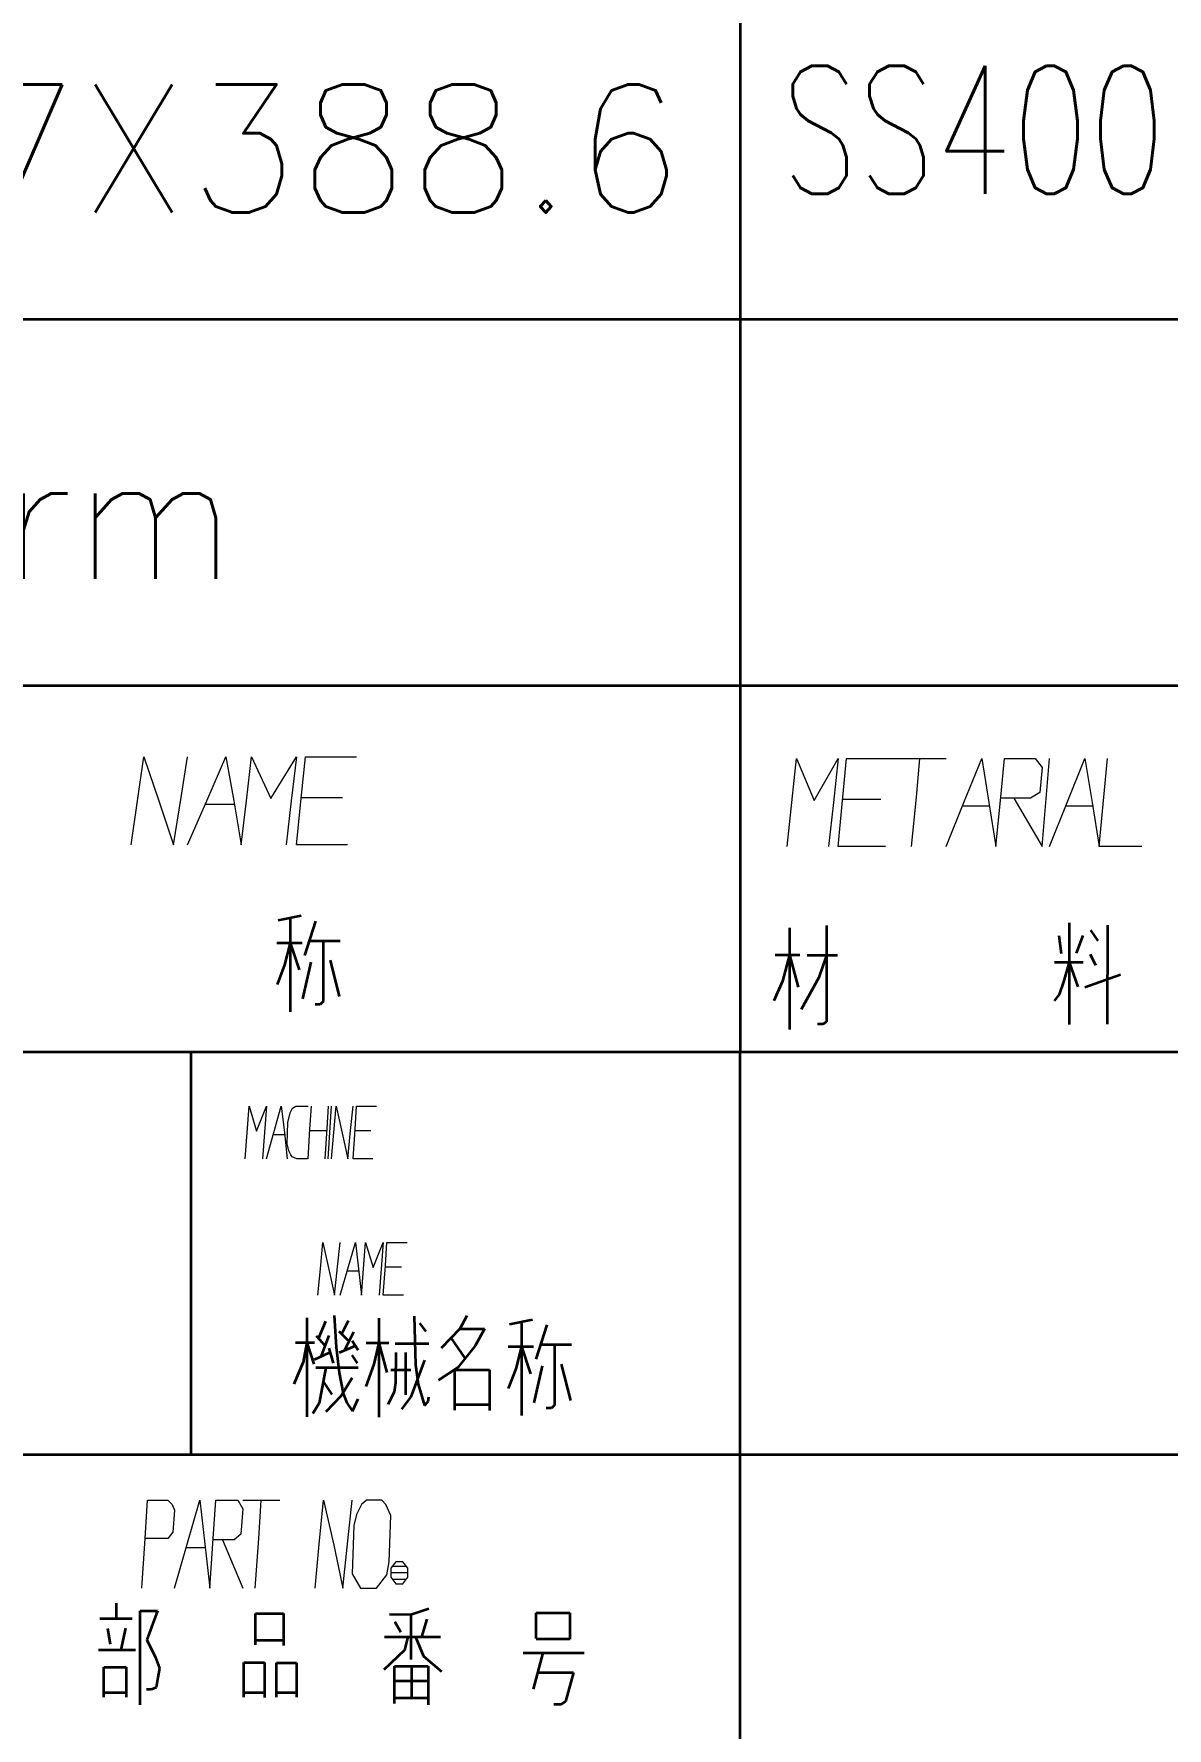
# Model space of a CAD drawing. Header units: millimetres. Extents: x 1333 to 104182, y -62616 to -5704.
# Drawn here: x 49605.04 to 49635.97, y -62470.74 to -62424.49 of the extents above; entities that cross this region are included whole.
import ezdxf
from ezdxf.enums import TextEntityAlignment as Align

# ---------------------------------------------------------------- set-up
doc = ezdxf.new("R2010")
doc.units = ezdxf.units.MM
doc.header["$LTSCALE"] = 0.5
doc.layers.add('08', color=1, linetype='Continuous')
doc.layers.add('SHM_LABEL', color=40, linetype='Continuous')
doc.styles.get("Standard").update_dxf_attribs({"font": 'simplex.shx'})

# ---------------------------------------------------------------- blocks, each defined once
blk = doc.blocks.new('999')
at = {"color": 7, "lineweight": 35, "ltscale": 0.25}
for p, q in [((75654.98, -11301.12), (75654.98, -11391.12)), ((75654.98, -11391.12), (75654.98, -11421.12)), ((75654.98, -11421.12), (75654.98, -11451.12)), ((75654.98, -11421.12), (75654.98, -11451.12))]:
    blk.add_line(p, q, dxfattribs=at)
at = {"color": 7, "lineweight": 35}
for p, q in [((75894.98, -11391.12), (75474.98, -11391.12)), ((75894.98, -11421.12), (75474.98, -11421.12)), ((75894.98, -11421.12), (75474.98, -11421.12)), ((75894.98, -11421.12), (75474.98, -11421.12)), ((75894.98, -11451.12), (75474.98, -11451.12)), ((75894.98, -11451.12), (75474.98, -11451.12)), ((75894.98, -11451.12), (75474.98, -11451.12)), ((75894.98, -11451.12), (75474.98, -11451.12)), ((75654.98, -11529.12), (75654.98, -11451.12)), ((75849.98, -11484.12), (75474.98, -11484.12))]:
    blk.add_line(p, q, dxfattribs=at)
at = {"color": 7, "lineweight": 35, "ltscale": 0.015902}
for p, q in [((75619.01, -11439.97), (75617.14, -11440.36)), ((75619.01, -11439.97), (75617.14, -11440.36)), ((75637.95, -11473.04), (75636.08, -11473.43))]:
    blk.add_line(p, q, dxfattribs=at)
at = {"color": 7, "lineweight": 35, "ltscale": 0.063974}
blk.add_line((75618.12, -11440.15), (75618.12, -11447.83), dxfattribs=at)
blk.add_line((75618.12, -11440.15), (75618.12, -11447.83), dxfattribs=at)
at = {"color": 7, "lineweight": 35, "ltscale": 0.024588}
for p, q in [((75620.2, -11440.4), (75619.29, -11443.21)), ((75620.2, -11440.4), (75619.29, -11443.21)), ((75639.13, -11473.47), (75638.23, -11476.28))]:
    blk.add_line(p, q, dxfattribs=at)
at = {"color": 7, "lineweight": 35, "ltscale": 0.069342}
blk.add_line((75659.01, -11440.96), (75659.01, -11449.28), dxfattribs=at)
blk.add_line((75659.01, -11440.96), (75659.01, -11449.28), dxfattribs=at)
at = {"color": 7, "lineweight": 35, "ltscale": 0.06571}
blk.add_line((75662.05, -11440.77), (75662.05, -11448.65), dxfattribs=at)
blk.add_line((75662.05, -11440.77), (75662.05, -11448.65), dxfattribs=at)
at = {"color": 7, "lineweight": 35, "ltscale": 0.069489}
blk.add_line((75681.92, -11440.54), (75681.92, -11448.88), dxfattribs=at)
blk.add_line((75681.92, -11440.54), (75681.92, -11448.88), dxfattribs=at)
at = {"color": 7, "lineweight": 35, "ltscale": 0.008663}
blk.add_line((75683.66, -11441.15), (75684.25, -11442.01), dxfattribs=at)
blk.add_line((75683.66, -11441.15), (75684.25, -11442.01), dxfattribs=at)
at = {"color": 7, "lineweight": 35, "ltscale": 0.067746}
blk.add_line((75685.05, -11440.72), (75685.03, -11448.85), dxfattribs=at)
blk.add_line((75685.05, -11440.72), (75685.03, -11448.85), dxfattribs=at)
at = {"color": 7, "lineweight": 35, "ltscale": 0.01731}
blk.add_line((75617.03, -11442.17), (75619.11, -11442.17), dxfattribs=at)
blk.add_line((75617.03, -11442.17), (75619.11, -11442.17), dxfattribs=at)
at = {"color": 7, "lineweight": 35, "ltscale": 0.015609}
for p, q in [((75618.12, -11442.17), (75617.66, -11443.99)), ((75618.12, -11442.17), (75617.66, -11443.99)), ((75637.06, -11475.25), (75636.6, -11477.06))]:
    blk.add_line(p, q, dxfattribs=at)
at = {"color": 7, "lineweight": 35, "ltscale": 0.019512}
blk.add_line((75618.12, -11442.17), (75618.86, -11444.4), dxfattribs=at)
blk.add_line((75618.12, -11442.17), (75618.86, -11444.4), dxfattribs=at)
at = {"color": 7, "lineweight": 35, "ltscale": 0.021167}
for p, q in [((75619.68, -11442.01), (75622.22, -11442.01)), ((75619.68, -11442.01), (75622.22, -11442.01)), ((75638.61, -11475.08), (75641.15, -11475.08))]:
    blk.add_line(p, q, dxfattribs=at)
at = {"color": 7, "lineweight": 35, "ltscale": 0.041415}
for p, q in [((75620.82, -11442.01), (75620.82, -11446.98)), ((75620.82, -11442.01), (75620.82, -11446.98)), ((75639.76, -11475.08), (75639.76, -11480.05))]:
    blk.add_line(p, q, dxfattribs=at)
at = {"color": 7, "lineweight": 35, "ltscale": 0.012191}
blk.add_line((75681.05, -11441.59), (75681.25, -11443.04), dxfattribs=at)
blk.add_line((75681.05, -11441.59), (75681.25, -11443.04), dxfattribs=at)
at = {"color": 7, "lineweight": 35, "ltscale": 0.012873}
blk.add_line((75683.03, -11441.57), (75682.49, -11443.02), dxfattribs=at)
blk.add_line((75683.03, -11441.57), (75682.49, -11443.02), dxfattribs=at)
at = {"color": 7, "lineweight": 35, "ltscale": 0.014329}
for p, q in [((75617.66, -11443.99), (75617.04, -11445.6)), ((75617.66, -11443.99), (75617.04, -11445.6)), ((75636.6, -11477.06), (75635.98, -11478.67))]:
    blk.add_line(p, q, dxfattribs=at)
at = {"color": 7, "lineweight": 35, "ltscale": 0.025806}
blk.add_line((75619.82, -11443.75), (75619.12, -11446.77), dxfattribs=at)
blk.add_line((75619.82, -11443.75), (75619.12, -11446.77), dxfattribs=at)
at = {"color": 7, "lineweight": 35, "ltscale": 0.025432}
for p, q in [((75621.38, -11443.61), (75622.12, -11446.57)), ((75621.38, -11443.61), (75622.12, -11446.57)), ((75640.32, -11476.69), (75641.06, -11479.65))]:
    blk.add_line(p, q, dxfattribs=at)
at = {"color": 7, "lineweight": 35, "ltscale": 0.016968}
blk.add_line((75657.82, -11443.15), (75659.86, -11443.15), dxfattribs=at)
blk.add_line((75657.82, -11443.15), (75659.86, -11443.15), dxfattribs=at)
at = {"color": 7, "lineweight": 35, "ltscale": 0.018792}
blk.add_line((75659.01, -11443.15), (75658.42, -11445.32), dxfattribs=at)
blk.add_line((75659.01, -11443.15), (75658.42, -11445.32), dxfattribs=at)
at = {"color": 7, "lineweight": 35, "ltscale": 0.022987}
blk.add_line((75659.01, -11443.15), (75659.72, -11445.81), dxfattribs=at)
blk.add_line((75659.01, -11443.15), (75659.72, -11445.81), dxfattribs=at)
at = {"color": 7, "lineweight": 35, "ltscale": 0.02074}
blk.add_line((75660.45, -11443.18), (75662.94, -11443.18), dxfattribs=at)
blk.add_line((75660.45, -11443.18), (75662.94, -11443.18), dxfattribs=at)
at = {"color": 7, "lineweight": 35, "ltscale": 0.016182}
blk.add_line((75662.05, -11443.18), (75661.41, -11445.01), dxfattribs=at)
blk.add_line((75662.05, -11443.18), (75661.41, -11445.01), dxfattribs=at)
at = {"color": 7, "lineweight": 35, "ltscale": 0.01958}
blk.add_line((75680.7, -11443.77), (75683.05, -11443.77), dxfattribs=at)
blk.add_line((75680.7, -11443.77), (75683.05, -11443.77), dxfattribs=at)
at = {"color": 7, "lineweight": 35, "ltscale": 0.013935}
blk.add_line((75681.92, -11443.77), (75681.44, -11445.38), dxfattribs=at)
blk.add_line((75681.92, -11443.77), (75681.44, -11445.38), dxfattribs=at)
at = {"color": 7, "lineweight": 35, "ltscale": 0.01783}
blk.add_line((75681.92, -11443.77), (75682.61, -11445.79), dxfattribs=at)
blk.add_line((75681.92, -11443.77), (75682.61, -11445.79), dxfattribs=at)
at = {"color": 7, "lineweight": 35, "ltscale": 0.008252}
blk.add_line((75683.64, -11443.12), (75684.07, -11444.01), dxfattribs=at)
blk.add_line((75683.64, -11443.12), (75684.07, -11444.01), dxfattribs=at)
at = {"color": 7, "lineweight": 35, "ltscale": 0.014579}
blk.add_line((75658.42, -11445.32), (75657.72, -11446.93), dxfattribs=at)
blk.add_line((75658.42, -11445.32), (75657.72, -11446.93), dxfattribs=at)
at = {"color": 7, "lineweight": 35, "ltscale": 0.024906}
blk.add_line((75661.41, -11445.01), (75659.97, -11447.63), dxfattribs=at)
blk.add_line((75661.41, -11445.01), (75659.97, -11447.63), dxfattribs=at)
at = {"color": 7, "lineweight": 35, "ltscale": 0.009193}
blk.add_line((75681.44, -11445.38), (75681.1, -11446.42), dxfattribs=at)
blk.add_line((75681.44, -11445.38), (75681.1, -11446.42), dxfattribs=at)
at = {"color": 7, "lineweight": 35, "ltscale": 0.025879}
blk.add_line((75683.19, -11445.81), (75686.11, -11444.76), dxfattribs=at)
blk.add_line((75683.19, -11445.81), (75686.11, -11444.76), dxfattribs=at)
at = {"color": 7, "lineweight": 35, "ltscale": 0.005467}
blk.add_line((75681.1, -11446.42), (75680.68, -11446.93), dxfattribs=at)
blk.add_line((75681.1, -11446.42), (75680.68, -11446.93), dxfattribs=at)
at = {"color": 7, "lineweight": 35, "ltscale": 0.003491}
blk.add_line((75620.57, -11447.23), (75620.15, -11447.23), dxfattribs=at)
blk.add_line((75620.57, -11447.23), (75620.15, -11447.23), dxfattribs=at)
at = {"color": 7, "lineweight": 35, "ltscale": 0.002954}
blk.add_line((75620.82, -11446.98), (75620.57, -11447.23), dxfattribs=at)
blk.add_line((75620.82, -11446.98), (75620.57, -11447.23), dxfattribs=at)
at = {"color": 7, "lineweight": 35, "ltscale": 0.003687}
blk.add_line((75661.73, -11448.84), (75661.29, -11448.84), dxfattribs=at)
blk.add_line((75661.73, -11448.84), (75661.29, -11448.84), dxfattribs=at)
at = {"color": 7, "lineweight": 35, "ltscale": 0.003115}
blk.add_line((75662.05, -11448.65), (75661.73, -11448.84), dxfattribs=at)
blk.add_line((75662.05, -11448.65), (75661.73, -11448.84), dxfattribs=at)
at = {"color": 7, "lineweight": 35, "ltscale": 0.275}
blk.add_line((75609.98, -11451.12), (75609.98, -11484.12), dxfattribs=at)
at = {"color": 7, "lineweight": 35, "ltscale": 0.067471}
blk.add_line((75619.47, -11472.89), (75619.47, -11480.99), dxfattribs=at)
at = {"color": 7, "lineweight": 35, "ltscale": 0.021664}
blk.add_line((75621.73, -11472.71), (75621.87, -11475.3), dxfattribs=at)
at = {"color": 7, "lineweight": 35, "ltscale": 0.009567}
blk.add_line((75622.86, -11473.13), (75622.35, -11474.16), dxfattribs=at)
at = {"color": 7, "lineweight": 35, "ltscale": 0.067654}
blk.add_line((75625.37, -11472.91), (75625.37, -11481.03), dxfattribs=at)
at = {"color": 7, "lineweight": 35, "ltscale": 0.0331}
blk.add_line((75628.26, -11472.76), (75628.38, -11476.73), dxfattribs=at)
at = {"color": 7, "lineweight": 35, "ltscale": 0.010047}
blk.add_line((75632.59, -11472.72), (75632.02, -11473.79), dxfattribs=at)
at = {"color": 7, "lineweight": 35, "ltscale": 0.009157}
blk.add_line((75620.24, -11474.35), (75620.97, -11475.18), dxfattribs=at)
at = {"color": 7, "lineweight": 35, "ltscale": 0.012407}
blk.add_line((75621.01, -11473.19), (75620.43, -11474.56), dxfattribs=at)
at = {"color": 7, "lineweight": 35, "ltscale": 0.016009}
blk.add_line((75621.28, -11474.34), (75620.61, -11476.14), dxfattribs=at)
at = {"color": 7, "lineweight": 35, "ltscale": 0.008649}
blk.add_line((75622.09, -11473.98), (75622.83, -11474.71), dxfattribs=at)
at = {"color": 7, "lineweight": 35, "ltscale": 0.014328}
blk.add_line((75623.3, -11474.05), (75622.53, -11475.59), dxfattribs=at)
at = {"color": 7, "lineweight": 35, "ltscale": 0.007029}
blk.add_line((75628.71, -11473.32), (75629.22, -11474), dxfattribs=at)
at = {"color": 7, "lineweight": 35, "ltscale": 0.018414}
blk.add_line((75632.02, -11473.79), (75630.47, -11475.36), dxfattribs=at)
at = {"color": 7, "lineweight": 35, "ltscale": 0.016928}
blk.add_line((75632.44, -11476.2), (75631.3, -11474.52), dxfattribs=at)
at = {"color": 7, "lineweight": 35, "ltscale": 0.016833}
blk.add_line((75632.02, -11473.79), (75634.04, -11473.79), dxfattribs=at)
at = {"color": 7, "lineweight": 35, "ltscale": 0.013329}
blk.add_line((75634.04, -11473.79), (75633.26, -11475.18), dxfattribs=at)
at = {"color": 7, "lineweight": 35, "ltscale": 0.063971}
blk.add_line((75637.06, -11473.23), (75637.06, -11480.9), dxfattribs=at)
at = {"color": 7, "lineweight": 35, "ltscale": 0.013098}
blk.add_line((75618.54, -11474.92), (75620.12, -11474.92), dxfattribs=at)
at = {"color": 7, "lineweight": 35, "ltscale": 0.013547}
blk.add_line((75619.47, -11474.92), (75619.17, -11476.52), dxfattribs=at)
at = {"color": 7, "lineweight": 35, "ltscale": 0.015528}
blk.add_line((75619.47, -11474.92), (75620.05, -11476.69), dxfattribs=at)
at = {"color": 7, "lineweight": 35, "ltscale": 0.011299}
blk.add_line((75620.12, -11476.3), (75621.35, -11475.74), dxfattribs=at)
at = {"color": 7, "lineweight": 35, "ltscale": 0.010788}
blk.add_line((75621.27, -11475.36), (75621.65, -11476.59), dxfattribs=at)
at = {"color": 7, "lineweight": 35, "ltscale": 0.017424}
blk.add_line((75621.87, -11475.3), (75622.13, -11477.38), dxfattribs=at)
at = {"color": 7, "lineweight": 35, "ltscale": 0.011622}
blk.add_line((75622.16, -11475.74), (75623.44, -11475.18), dxfattribs=at)
at = {"color": 7, "lineweight": 35, "ltscale": 0.007707}
blk.add_line((75623.2, -11474.77), (75623.69, -11475.55), dxfattribs=at)
at = {"color": 7, "lineweight": 35, "ltscale": 0.01554}
blk.add_line((75624.33, -11474.94), (75626.19, -11474.94), dxfattribs=at)
at = {"color": 7, "lineweight": 35, "ltscale": 0.01491}
blk.add_line((75625.37, -11474.94), (75624.97, -11476.69), dxfattribs=at)
at = {"color": 7, "lineweight": 35, "ltscale": 0.020909}
blk.add_line((75625.37, -11474.94), (75626.04, -11477.36), dxfattribs=at)
at = {"color": 7, "lineweight": 35, "ltscale": 0.022961}
blk.add_line((75626.72, -11475), (75629.48, -11475), dxfattribs=at)
at = {"color": 7, "lineweight": 35, "ltscale": 0.020491}
blk.add_line((75626.77, -11475.74), (75626.74, -11478.2), dxfattribs=at)
at = {"color": 7, "lineweight": 35, "ltscale": 0.028964}
blk.add_line((75627.56, -11475.73), (75627.56, -11479.2), dxfattribs=at)
at = {"color": 7, "lineweight": 35, "ltscale": 0.018948}
blk.add_line((75633.26, -11475.18), (75631.84, -11476.96), dxfattribs=at)
at = {"color": 7, "lineweight": 35, "ltscale": 0.017297}
blk.add_line((75635.97, -11475.25), (75638.05, -11475.25), dxfattribs=at)
at = {"color": 7, "lineweight": 35, "ltscale": 0.019508}
blk.add_line((75637.06, -11475.25), (75637.8, -11477.47), dxfattribs=at)
at = {"color": 7, "lineweight": 35, "ltscale": 0.016204}
blk.add_line((75619.17, -11476.52), (75618.41, -11478.31), dxfattribs=at)
at = {"color": 7, "lineweight": 35, "ltscale": 0.028894}
blk.add_line((75620.23, -11476.95), (75623.69, -11476.95), dxfattribs=at)
at = {"color": 7, "lineweight": 35, "ltscale": 0.024939}
blk.add_line((75621.05, -11476.95), (75620.49, -11479.89), dxfattribs=at)
at = {"color": 7, "lineweight": 35, "ltscale": 0.006406}
blk.add_line((75623.16, -11475.96), (75623.6, -11476.59), dxfattribs=at)
at = {"color": 7, "lineweight": 35, "ltscale": 0.016223}
blk.add_line((75624.97, -11476.69), (75624.3, -11478.52), dxfattribs=at)
at = {"color": 7, "lineweight": 35, "ltscale": 0.013708}
blk.add_line((75626.37, -11477.14), (75628.01, -11477.14), dxfattribs=at)
at = {"color": 7, "lineweight": 35, "ltscale": 0.026653}
blk.add_line((75629.11, -11476.36), (75627.99, -11479.35), dxfattribs=at)
at = {"color": 7, "lineweight": 35, "ltscale": 0.013388}
blk.add_line((75628.38, -11476.73), (75628.59, -11478.32), dxfattribs=at)
at = {"color": 7, "lineweight": 35, "ltscale": 0.015798}
blk.add_line((75631.84, -11476.96), (75630.25, -11477.99), dxfattribs=at)
at = {"color": 7, "lineweight": 35, "ltscale": 0.023572}
for p, q in [((75631.6, -11477.15), (75634.43, -11477.15)), ((75631.6, -11480), (75634.43, -11480))]:
    blk.add_line(p, q, dxfattribs=at)
at = {"color": 7, "lineweight": 35, "ltscale": 0.027603}
blk.add_line((75631.6, -11480.46), (75631.6, -11477.15), dxfattribs=at)
at = {"color": 7, "lineweight": 35, "ltscale": 0.027719}
blk.add_line((75634.43, -11477.15), (75634.43, -11480.48), dxfattribs=at)
at = {"color": 7, "lineweight": 35, "ltscale": 0.025803}
blk.add_line((75638.76, -11476.82), (75638.06, -11479.84), dxfattribs=at)
at = {"color": 7, "lineweight": 35, "ltscale": 0.010682}
blk.add_line((75620.83, -11478.1), (75621.53, -11479.18), dxfattribs=at)
at = {"color": 7, "lineweight": 35, "ltscale": 0.014569}
blk.add_line((75622.13, -11477.38), (75622.46, -11479.09), dxfattribs=at)
at = {"color": 7, "lineweight": 35, "ltscale": 0.01454}
blk.add_line((75623.2, -11477.8), (75622.28, -11479.29), dxfattribs=at)
at = {"color": 7, "lineweight": 35, "ltscale": 0.006477}
blk.add_line((75626.74, -11478.2), (75626.63, -11478.97), dxfattribs=at)
at = {"color": 7, "lineweight": 35, "ltscale": 0.015171}
blk.add_line((75628.59, -11478.32), (75629.11, -11480.07), dxfattribs=at)
at = {"color": 7, "lineweight": 35, "ltscale": 0.008224}
blk.add_line((75620.49, -11479.89), (75619.97, -11480.73), dxfattribs=at)
at = {"color": 7, "lineweight": 35, "ltscale": 0.015131}
blk.add_line((75622.28, -11479.29), (75621.04, -11480.6), dxfattribs=at)
at = {"color": 7, "lineweight": 35, "ltscale": 0.006739}
blk.add_line((75622.46, -11479.09), (75622.75, -11479.85), dxfattribs=at)
at = {"color": 7, "lineweight": 35, "ltscale": 0.006915}
blk.add_line((75622.75, -11479.85), (75623.22, -11480.54), dxfattribs=at)
at = {"color": 7, "lineweight": 35, "ltscale": 0.009213}
blk.add_line((75623.22, -11480.54), (75623.68, -11479.53), dxfattribs=at)
at = {"color": 7, "lineweight": 35, "ltscale": 0.009466}
blk.add_line((75626.63, -11478.97), (75626.12, -11479.99), dxfattribs=at)
at = {"color": 7, "lineweight": 35, "ltscale": 0.010708}
blk.add_line((75627.99, -11479.35), (75627.22, -11480.38), dxfattribs=at)
at = {"color": 7, "lineweight": 35, "ltscale": 0.003641}
blk.add_line((75629.11, -11480.07), (75629.41, -11479.75), dxfattribs=at)
at = {"color": 7, "lineweight": 35, "ltscale": 0.00337}
blk.add_line((75629.41, -11479.75), (75629.48, -11479.35), dxfattribs=at)
at = {"color": 7, "lineweight": 35, "ltscale": 0.002963}
blk.add_line((75639.76, -11480.05), (75639.51, -11480.3), dxfattribs=at)
at = {"color": 7, "lineweight": 35, "ltscale": 0.003479}
blk.add_line((75639.51, -11480.3), (75639.09, -11480.3), dxfattribs=at)
at = {"color": 7, "lineweight": 35, "ltscale": 0.010388}
blk.add_line((75603.88, -11496.27), (75603.88, -11497.52), dxfattribs=at)
at = {"color": 7, "lineweight": 35, "ltscale": 0.012818}
blk.add_line((75629.47, -11496.73), (75628.01, -11497.22), dxfattribs=at)
at = {"color": 7, "lineweight": 35, "ltscale": 0.022021}
blk.add_line((75602.53, -11497.52), (75605.17, -11497.52), dxfattribs=at)
at = {"color": 7, "lineweight": 35, "ltscale": 0.011658}
blk.add_line((75605.84, -11496.89), (75607.24, -11496.89), dxfattribs=at)
at = {"color": 7, "lineweight": 35, "ltscale": 0.063995}
blk.add_line((75605.84, -11504.57), (75605.84, -11496.89), dxfattribs=at)
at = {"color": 7, "lineweight": 35, "ltscale": 0.021058}
blk.add_line((75607.24, -11496.89), (75606.39, -11499.27), dxfattribs=at)
at = {"color": 7, "lineweight": 35, "ltscale": 0.019055}
for p, q in [((75615.28, -11497.09), (75617.56, -11497.09)), ((75615.28, -11499.3), (75617.56, -11499.3))]:
    blk.add_line(p, q, dxfattribs=at)
at = {"color": 7, "lineweight": 35, "ltscale": 0.021518}
blk.add_line((75615.28, -11499.68), (75615.28, -11497.09), dxfattribs=at)
at = {"color": 7, "lineweight": 35, "ltscale": 0.021887}
blk.add_line((75617.56, -11497.09), (75617.56, -11499.72), dxfattribs=at)
at = {"color": 7, "lineweight": 35, "ltscale": 0.014787}
blk.add_line((75628.01, -11497.22), (75626.24, -11497.18), dxfattribs=at)
at = {"color": 7, "lineweight": 35, "ltscale": 0.007986}
blk.add_line((75626.68, -11497.79), (75627.17, -11498.62), dxfattribs=at)
at = {"color": 7, "lineweight": 35, "ltscale": 0.030359}
blk.add_line((75628.01, -11497.22), (75628.01, -11500.86), dxfattribs=at)
at = {"color": 7, "lineweight": 35, "ltscale": 0.01256}
blk.add_line((75629.3, -11497.58), (75628.86, -11499.02), dxfattribs=at)
at = {"color": 7, "lineweight": 35, "ltscale": 0.0229}
for p, q in [((75638.26, -11497.06), (75641.01, -11497.06)), ((75641.01, -11499.2), (75638.26, -11499.2)), ((75626.66, -11501.41), (75629.41, -11501.41)), ((75626.66, -11502.62), (75629.41, -11502.62)), ((75626.66, -11504.02), (75629.41, -11504.02))]:
    blk.add_line(p, q, dxfattribs=at)
at = {"color": 7, "lineweight": 35, "ltscale": 0.017294}
blk.add_line((75638.26, -11499.14), (75638.26, -11497.06), dxfattribs=at)
at = {"color": 7, "lineweight": 35, "ltscale": 0.017825}
blk.add_line((75641.01, -11497.06), (75641.01, -11499.2), dxfattribs=at)
at = {"color": 7, "lineweight": 35, "ltscale": 0.010914}
blk.add_line((75603.15, -11498.32), (75603.37, -11499.61), dxfattribs=at)
at = {"color": 7, "lineweight": 35, "ltscale": 0.01521}
blk.add_line((75604.64, -11498.3), (75604.24, -11500.08), dxfattribs=at)
at = {"color": 7, "lineweight": 35, "ltscale": 0.013274}
blk.add_line((75606.39, -11499.27), (75607.1, -11500.7), dxfattribs=at)
at = {"color": 7, "lineweight": 35, "ltscale": 0.03822}
blk.add_line((75625.84, -11499.02), (75630.42, -11499.02), dxfattribs=at)
at = {"color": 7, "lineweight": 35, "ltscale": 0.009288}
blk.add_line((75627.74, -11499.02), (75627.47, -11500.1), dxfattribs=at)
at = {"color": 7, "lineweight": 35, "ltscale": 0.01416}
blk.add_line((75628.37, -11499.02), (75629.03, -11500.59), dxfattribs=at)
at = {"color": 7, "lineweight": 35, "ltscale": 0.025366}
blk.add_line((75602.42, -11500.08), (75605.46, -11500.08), dxfattribs=at)
at = {"color": 7, "lineweight": 35, "ltscale": 0.007682}
blk.add_line((75607.1, -11500.7), (75607.41, -11501.57), dxfattribs=at)
at = {"color": 7, "lineweight": 35, "ltscale": 0.01933}
blk.add_line((75627.47, -11500.1), (75625.8, -11501.71), dxfattribs=at)
at = {"color": 7, "lineweight": 35, "ltscale": 0.016253}
blk.add_line((75629.03, -11500.59), (75630.51, -11501.86), dxfattribs=at)
at = {"color": 7, "lineweight": 35, "ltscale": 0.041748}
blk.add_line((75637.19, -11500.32), (75642.2, -11500.32), dxfattribs=at)
at = {"color": 7, "lineweight": 35, "ltscale": 0.025631}
blk.add_line((75638.81, -11500.32), (75638.02, -11503.29), dxfattribs=at)
at = {"color": 7, "lineweight": 35, "ltscale": 0.015356}
for p, q in [((75602.86, -11501.5), (75604.7, -11501.5)), ((75602.86, -11503.57), (75604.7, -11503.57))]:
    blk.add_line(p, q, dxfattribs=at)
at = {"color": 7, "lineweight": 35, "ltscale": 0.020404}
for p, q in [((75602.86, -11503.95), (75602.86, -11501.5)), ((75604.7, -11501.5), (75604.7, -11503.95))]:
    blk.add_line(p, q, dxfattribs=at)
at = {"color": 7, "lineweight": 35, "ltscale": 0.006585}
blk.add_line((75607.41, -11501.57), (75607.28, -11502.35), dxfattribs=at)
at = {"color": 7, "lineweight": 35, "ltscale": 0.014063}
for p, q in [((75614.32, -11501.12), (75616.01, -11501.12)), ((75614.32, -11503.57), (75616.01, -11503.57))]:
    blk.add_line(p, q, dxfattribs=at)
at = {"color": 7, "lineweight": 35, "ltscale": 0.023557}
blk.add_line((75614.32, -11503.95), (75614.32, -11501.12), dxfattribs=at)
at = {"color": 7, "lineweight": 35, "ltscale": 0.023926}
blk.add_line((75616.01, -11501.12), (75616.01, -11503.99), dxfattribs=at)
at = {"color": 7, "lineweight": 35, "ltscale": 0.013696}
for p, q in [((75616.99, -11501.14), (75618.63, -11501.14)), ((75616.99, -11503.57), (75618.63, -11503.57))]:
    blk.add_line(p, q, dxfattribs=at)
at = {"color": 7, "lineweight": 35, "ltscale": 0.023373}
for p, q in [((75616.99, -11503.95), (75616.99, -11501.14)), ((75618.63, -11501.14), (75618.63, -11503.95))]:
    blk.add_line(p, q, dxfattribs=at)
at = {"color": 7, "lineweight": 35, "ltscale": 0.025415}
blk.add_line((75626.66, -11504.46), (75626.66, -11501.41), dxfattribs=at)
at = {"color": 7, "lineweight": 35, "ltscale": 0.02171}
blk.add_line((75628.04, -11501.41), (75628.04, -11504.02), dxfattribs=at)
at = {"color": 7, "lineweight": 35, "ltscale": 0.026477}
blk.add_line((75629.41, -11501.41), (75629.41, -11504.59), dxfattribs=at)
at = {"color": 7, "lineweight": 35, "ltscale": 0.024377}
blk.add_line((75638.38, -11501.93), (75641.31, -11501.93), dxfattribs=at)
at = {"color": 7, "lineweight": 35, "ltscale": 0.020591}
blk.add_line((75641.31, -11501.93), (75640.67, -11504.32), dxfattribs=at)
at = {"color": 7, "lineweight": 35, "ltscale": 0.003516}
blk.add_line((75606.77, -11503.33), (75606.35, -11503.33), dxfattribs=at)
at = {"color": 7, "lineweight": 35, "ltscale": 0.003316}
blk.add_line((75607.13, -11503.15), (75606.77, -11503.33), dxfattribs=at)
at = {"color": 7, "lineweight": 35, "ltscale": 0.006804}
blk.add_line((75607.28, -11502.35), (75607.13, -11503.15), dxfattribs=at)
at = {"color": 7, "lineweight": 35, "ltscale": 0.004529}
blk.add_line((75640.27, -11504.55), (75639.72, -11504.55), dxfattribs=at)
at = {"color": 7, "lineweight": 35, "ltscale": 0.003862}
blk.add_line((75640.67, -11504.32), (75640.27, -11504.55), dxfattribs=at)
at = {"color": 7, "lineweight": 13}
for points in [[(75605.09, -11434.14), (75605.61, -11430.54), (75606.14, -11426.94), (75607.4, -11430.63), (75608.55, -11434.14), (75609.18, -11430.27), (75609.71, -11426.94)], [(75605.09, -11434.14), (75605.61, -11430.54), (75606.14, -11426.94), (75607.4, -11430.63), (75608.55, -11434.14), (75609.18, -11430.27), (75609.71, -11426.94)], [(75609.71, -11434.14), (75611.28, -11430.54), (75612.86, -11426.94), (75613.49, -11430.54), (75614.11, -11434.14)], [(75609.71, -11434.14), (75611.28, -11430.54), (75612.86, -11426.94), (75613.49, -11430.54), (75614.11, -11434.14)], [(75614.11, -11434.14), (75614.53, -11430.54), (75614.95, -11426.94), (75616.53, -11430.36), (75618.63, -11426.94), (75618.21, -11430.54), (75617.79, -11434.14)], [(75614.11, -11434.14), (75614.53, -11430.54), (75614.95, -11426.94), (75616.53, -11430.36), (75618.63, -11426.94), (75618.21, -11430.54), (75617.79, -11434.14)], [(75622.82, -11434.14), (75618.63, -11434.14), (75619.05, -11430.09), (75619.36, -11426.94), (75623.56, -11426.94)], [(75622.82, -11434.14), (75618.63, -11434.14), (75619.05, -11430.09), (75619.36, -11426.94), (75623.56, -11426.94)], [(75658.81, -11434.29), (75659.2, -11430.69), (75659.59, -11427.09), (75661.04, -11430.51), (75662.99, -11427.09), (75662.6, -11430.69), (75662.21, -11434.29)], [(75658.81, -11434.29), (75659.2, -11430.69), (75659.59, -11427.09), (75661.04, -11430.51), (75662.99, -11427.09), (75662.6, -11430.69), (75662.21, -11434.29)], [(75666.88, -11434.29), (75662.99, -11434.29), (75663.38, -11430.24), (75663.67, -11427.09), (75667.56, -11427.09)], [(75666.88, -11434.29), (75662.99, -11434.29), (75663.38, -11430.24), (75663.67, -11427.09), (75667.56, -11427.09)], [(75667.56, -11427.09), (75671.83, -11427.09)], [(75667.56, -11427.09), (75671.83, -11427.09)], [(75669.01, -11434.29), (75669.4, -11430.24), (75669.69, -11427.09)], [(75669.01, -11434.29), (75669.4, -11430.24), (75669.69, -11427.09)], [(75671.83, -11434.29), (75673.29, -11430.69), (75674.75, -11427.09), (75675.33, -11430.69), (75675.91, -11434.29)], [(75671.83, -11434.29), (75673.29, -11430.69), (75674.75, -11427.09), (75675.33, -11430.69), (75675.91, -11434.29)], [(75675.91, -11434.29), (75676.3, -11430.24), (75676.6, -11427.09), (75679.12, -11427.09), (75679.71, -11427.81), (75679.51, -11429.88), (75678.73, -11430.33), (75676.3, -11430.33)], [(75675.91, -11434.29), (75676.3, -11430.24), (75676.6, -11427.09), (75679.12, -11427.09), (75679.71, -11427.81), (75679.51, -11429.88), (75678.73, -11430.33), (75676.3, -11430.33)], [(75679.71, -11434.29), (75680, -11430.69), (75680.29, -11427.09)], [(75679.71, -11434.29), (75680, -11430.69), (75680.29, -11427.09)], [(75680.29, -11434.29), (75681.75, -11430.69), (75683.2, -11427.09), (75683.79, -11430.69), (75684.37, -11434.29)], [(75680.29, -11434.29), (75681.75, -11430.69), (75683.2, -11427.09), (75683.79, -11430.69), (75684.37, -11434.29)], [(75687.87, -11434.29), (75684.37, -11434.29), (75684.76, -11430.24), (75685.05, -11427.09)], [(75687.87, -11434.29), (75684.37, -11434.29), (75684.76, -11430.24), (75685.05, -11427.09)], [(75611.18, -11430.81), (75613.49, -11430.81)], [(75611.18, -11430.81), (75613.49, -11430.81)], [(75619.05, -11430.27), (75622.41, -11430.27)], [(75619.05, -11430.27), (75622.41, -11430.27)], [(75663.38, -11430.42), (75666.49, -11430.42)], [(75663.38, -11430.42), (75666.49, -11430.42)], [(75673.19, -11430.96), (75675.33, -11430.96)], [(75673.19, -11430.96), (75675.33, -11430.96)], [(75677.37, -11430.33), (75679.71, -11434.29)], [(75677.37, -11430.33), (75679.71, -11434.29)], [(75681.65, -11430.96), (75683.79, -11430.96)], [(75681.65, -11430.96), (75683.79, -11430.96)], [(75614.43, -11459.87), (75614.59, -11457.71), (75614.76, -11455.55), (75615.36, -11457.6), (75616.18, -11455.55), (75616.01, -11457.71), (75615.85, -11459.87)], [(75616.18, -11459.87), (75616.78, -11457.71), (75617.39, -11455.55), (75617.64, -11457.71), (75617.88, -11459.87)], [(75619.54, -11459.87), (75618.65, -11459.87), (75618.28, -11459.71), (75618.16, -11459.55), (75618, -11459.22), (75617.88, -11458.63), (75617.92, -11456.9), (75618.12, -11456.09), (75618.32, -11455.71), (75618.57, -11455.55), (75619.58, -11455.55)], [(75619.58, -11459.87), (75619.74, -11457.44), (75619.87, -11455.55)], [(75621.24, -11455.55), (75621.12, -11457.39), (75620.96, -11459.87)], [(75621.24, -11459.87), (75621.37, -11457.71), (75621.49, -11455.55)], [(75621.49, -11459.87), (75621.69, -11457.71), (75621.89, -11455.55), (75622.38, -11457.76), (75622.83, -11459.87), (75623.07, -11457.55), (75623.27, -11455.55)], [(75624.89, -11459.87), (75623.27, -11459.87), (75623.43, -11457.44), (75623.56, -11455.55), (75625.18, -11455.55)], [(75616.74, -11457.87), (75617.64, -11457.87)], [(75619.74, -11457.55), (75621.12, -11457.55)], [(75623.43, -11457.55), (75624.73, -11457.55)], [(75620.38, -11471.03), (75620.59, -11468.87), (75620.8, -11466.71), (75621.29, -11468.92), (75621.75, -11471.03), (75622, -11468.71), (75622.21, -11466.71)], [(75622.21, -11471.03), (75622.83, -11468.87), (75623.46, -11466.71), (75623.71, -11468.87), (75623.96, -11471.03)], [(75623.96, -11471.03), (75624.12, -11468.87), (75624.29, -11466.71), (75624.91, -11468.76), (75625.74, -11466.71), (75625.58, -11468.87), (75625.41, -11471.03)], [(75627.41, -11471.03), (75625.74, -11471.03), (75625.91, -11468.6), (75626.03, -11466.71), (75627.7, -11466.71)], [(75625.91, -11468.71), (75627.24, -11468.71)], [(75622.79, -11469.03), (75623.71, -11469.03)], [(75605.96, -11495.02), (75606.23, -11490.97), (75606.44, -11487.82), (75608.1, -11487.82), (75608.44, -11488.18), (75608.65, -11488.63), (75608.51, -11490.43), (75608.1, -11490.97), (75606.23, -11490.97)], [(75608.65, -11495.02), (75609.68, -11491.42), (75610.71, -11487.82), (75611.13, -11491.42), (75611.54, -11495.02)], [(75611.54, -11495.02), (75611.82, -11490.97), (75612.02, -11487.82), (75613.82, -11487.82), (75614.23, -11488.54), (75614.09, -11490.61), (75613.54, -11491.06), (75611.82, -11491.06)], [(75614.23, -11487.82), (75617.26, -11487.82)], [(75615.26, -11495.02), (75615.54, -11490.97), (75615.75, -11487.82)], [(75620.16, -11495.02), (75620.5, -11491.42), (75620.85, -11487.82), (75621.68, -11491.51), (75622.43, -11495.02), (75622.85, -11491.15), (75623.19, -11487.82)], [(75612.58, -11491.06), (75614.23, -11495.02)], [(75609.61, -11491.69), (75611.13, -11491.69)], [(75627.74, -11493.76), (75626.36, -11493.76)], [(75626.5, -11493.22), (75627.6, -11493.22)], [(75626.5, -11494.3), (75627.6, -11494.3)]]:
    blk.add_lwpolyline(points, dxfattribs=at)
for points in [[(75625.19, -11495.02), (75626.02, -11493.94), (75626.23, -11492.86), (75626.36, -11489.08), (75625.95, -11488.18), (75625.61, -11487.82), (75624.36, -11487.82), (75623.95, -11488.18), (75623.54, -11488.99), (75623.33, -11489.89), (75623.19, -11493.85), (75623.88, -11495.02)], [(75626.78, -11494.66), (75627.33, -11494.66), (75627.74, -11494.12), (75627.74, -11493.4), (75627.33, -11492.86), (75626.78, -11492.86), (75626.36, -11493.4), (75626.36, -11494.12)]]:
    blk.add_lwpolyline(points, close=True, dxfattribs=at)

msp = doc.modelspace()

# ---------------------------------------------------------------- block references
at = {"layer": '08', "color": 55, "xscale": 0.3333333333430346, "yscale": 0.3333333333284827, "zscale": 0.3333333333333333}
msp.add_blockref('999', (24405.994, -58635.239), dxfattribs=at)

# ---------------------------------------------------------------- texts
at = {"layer": 'SHM_LABEL', "width": 0.7}
msp.add_text('SS400', height=3.5, dxfattribs=at).set_placement((49630.686, -62427.105), align=Align.MIDDLE_CENTER)
at = {"layer": 'SHM_LABEL', "char_height": 3.5, "width": 38.84355, "attachment_point": 1}
for s, insert in [('19X108.7X388.6', (49583.758, -62425.864)), ('CLAMP arm', (49583.758, -62435.864))]:
    msp.add_mtext(s, dxfattribs=dict(at, insert=insert))

doc.saveas('drawing.dxf')
